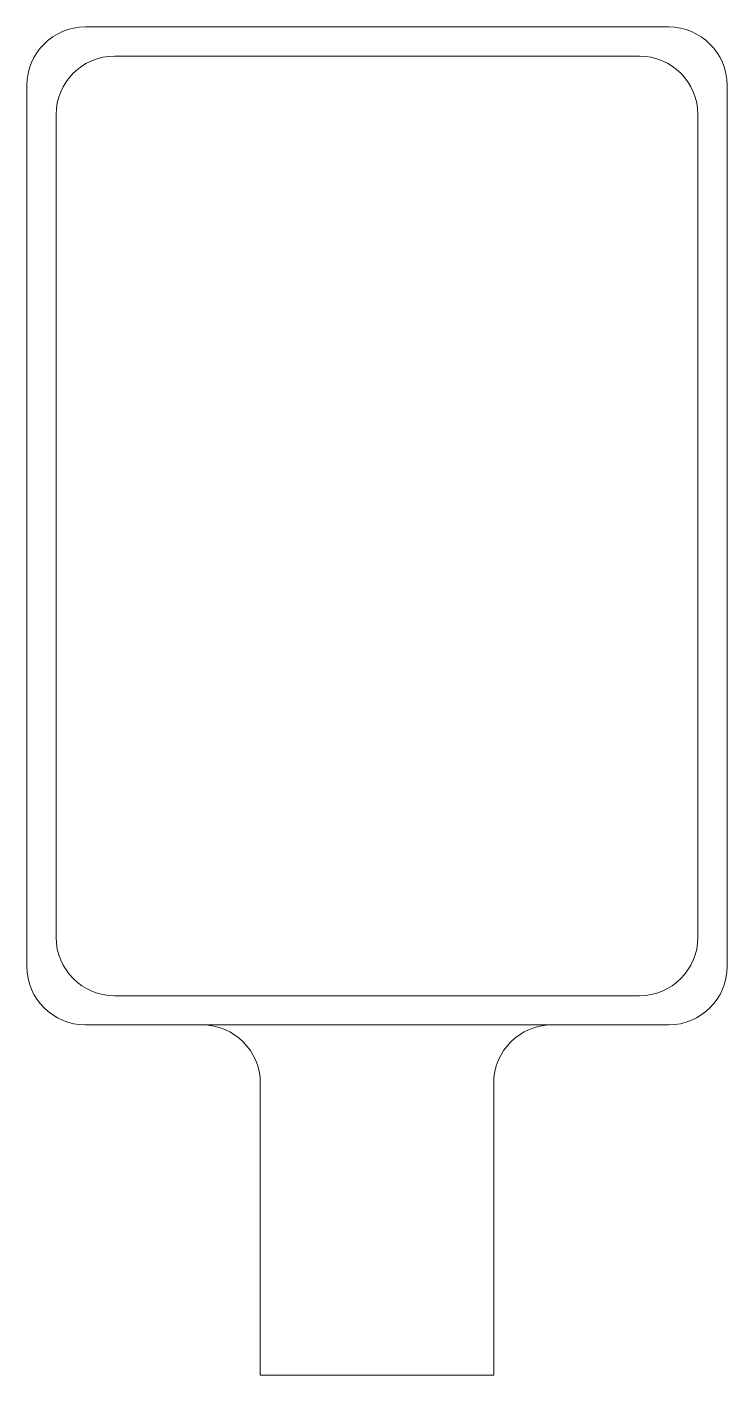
# Model space of a CAD drawing. Header units: metres. Extents: x -0.6 to 0.6, y 0 to 2.31.
import ezdxf

# ---------------------------------------------------------------- set-up
doc = ezdxf.new("R2010")
doc.units = ezdxf.units.M

msp = doc.modelspace()

# ---------------------------------------------------------------- linework, layer by layer
at = {"lineweight": 0}
for p, q in [((-0.5, 2.31), (0.5, 2.31)), ((-0.45, 2.26), (0.45, 2.26)), ((-0.6, 0.7), (-0.6, 2.21)), ((0.6, 0.7), (0.6, 2.21)), ((-0.55, 0.75), (-0.55, 2.16)), ((0.55, 0.75), (0.55, 2.16)), ((-0.45, 0.65), (0.3, 0.65)), ((0.45, 0.65), (0.3, 0.65)), ((-0.5, 0.6), (-0.3, 0.6)), ((-0.3, 0.6), (0.3, 0.6)), ((0.5, 0.6), (0.3, 0.6)), ((-0.2, 0.5), (-0.2, 0)), ((0.2, 0.5), (0.2, 0)), ((-0.2, 0), (0.2, 0))]:
    msp.add_line(p, q, dxfattribs=at)
at = {"lineweight": 0, "extrusion": (0, 0, -1)}
for centre, start, end in [((0.5, 2.21), 0, 90), ((-0.5, 2.21), 90, 180), ((0.45, 0.75), 270, 0), ((0.5, 0.7), 270, 0), ((-0.5, 0.7), 180, 270), ((-0.3, 0.5), 0, 90)]:
    msp.add_arc(centre, 0.1, start, end, dxfattribs=at)
at = {"lineweight": 0}
for centre, start, end in [((-0.45, 2.16), 90, 180), ((0.45, 2.16), 0, 90), ((0.45, 0.75), 270, 0), ((-0.3, 0.5), 0, 90)]:
    msp.add_arc(centre, 0.1, start, end, dxfattribs=at)

doc.saveas('drawing.dxf')
